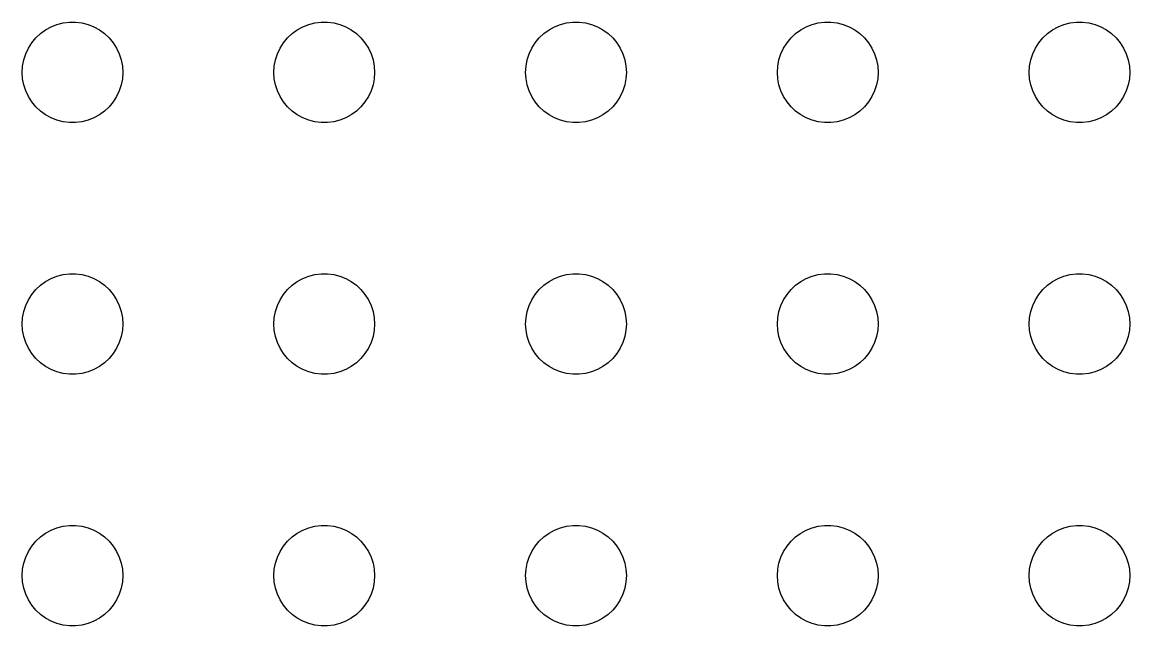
# Model space of a CAD drawing. Header units: metres. Extents: x -134 to 134, y 518 to 1078.
# Drawn here: x -69 to -36, y 660 to 678 of the extents above; entities that cross this region are included whole.
import ezdxf

# ---------------------------------------------------------------- set-up
doc = ezdxf.new("R2010")
doc.units = ezdxf.units.M

msp = doc.modelspace()

# ---------------------------------------------------------------- linework, layer by layer
for p, q in [((-68.3037, 677.766), (-68.1387, 677.857)), ((-68.1387, 677.857), (-67.9635, 677.927)), ((-67.9635, 677.927), (-67.7811, 677.973)), ((-67.7811, 677.973), (-67.5942, 677.997)), ((-67.5942, 677.997), (-67.4058, 677.997)), ((-67.4058, 677.997), (-67.2189, 677.973)), ((-67.2189, 677.973), (-67.0365, 677.927)), ((-67.0365, 677.927), (-66.8613, 677.857)), ((-66.8613, 677.857), (-66.6963, 677.766)), ((-60.8037, 677.766), (-60.6387, 677.857)), ((-60.6387, 677.857), (-60.4635, 677.927)), ((-60.4635, 677.927), (-60.2811, 677.973)), ((-60.2811, 677.973), (-60.0942, 677.997)), ((-60.0942, 677.997), (-59.9058, 677.997)), ((-59.9058, 677.997), (-59.7189, 677.973)), ((-59.7189, 677.973), (-59.5365, 677.927)), ((-59.5365, 677.927), (-59.3613, 677.857)), ((-59.3613, 677.857), (-59.1963, 677.766)), ((-53.3037, 677.766), (-53.1387, 677.857)), ((-53.1387, 677.857), (-52.9635, 677.927)), ((-52.9635, 677.927), (-52.7811, 677.973)), ((-52.7811, 677.973), (-52.5942, 677.997)), ((-52.5942, 677.997), (-52.4058, 677.997)), ((-52.4058, 677.997), (-52.2189, 677.973)), ((-52.2189, 677.973), (-52.0365, 677.927)), ((-52.0365, 677.927), (-51.8613, 677.857)), ((-51.8613, 677.857), (-51.6963, 677.766)), ((-45.8037, 677.766), (-45.6387, 677.857)), ((-45.6387, 677.857), (-45.4635, 677.927)), ((-45.4635, 677.927), (-45.2811, 677.973)), ((-45.2811, 677.973), (-45.0942, 677.997)), ((-45.0942, 677.997), (-44.9058, 677.997)), ((-44.9058, 677.997), (-44.7189, 677.973)), ((-44.7189, 677.973), (-44.5365, 677.927)), ((-44.5365, 677.927), (-44.3613, 677.857)), ((-44.3613, 677.857), (-44.1963, 677.766)), ((-38.3037, 677.766), (-38.1387, 677.857)), ((-38.1387, 677.857), (-37.9635, 677.927)), ((-37.9635, 677.927), (-37.7811, 677.973)), ((-37.7811, 677.973), (-37.5942, 677.997)), ((-37.5942, 677.997), (-37.4058, 677.997)), ((-37.4058, 677.997), (-37.2189, 677.973)), ((-37.2189, 677.973), (-37.0365, 677.927)), ((-37.0365, 677.927), (-36.8613, 677.857)), ((-36.8613, 677.857), (-36.6963, 677.766)), ((-68.7135, 677.382), (-68.5934, 677.527)), ((-68.5934, 677.527), (-68.4561, 677.656)), ((-68.4561, 677.656), (-68.3037, 677.766)), ((-66.6963, 677.766), (-66.5439, 677.656)), ((-66.5439, 677.656), (-66.4065, 677.527)), ((-66.4065, 677.527), (-66.2865, 677.382)), ((-61.2135, 677.382), (-61.0934, 677.527)), ((-61.0934, 677.527), (-60.9561, 677.656)), ((-60.9561, 677.656), (-60.8037, 677.766)), ((-59.1963, 677.766), (-59.0439, 677.656)), ((-59.0439, 677.656), (-58.9065, 677.527)), ((-58.9065, 677.527), (-58.7865, 677.382)), ((-53.7135, 677.382), (-53.5934, 677.527)), ((-53.5934, 677.527), (-53.4561, 677.656)), ((-53.4561, 677.656), (-53.3037, 677.766)), ((-51.6963, 677.766), (-51.5439, 677.656)), ((-51.5439, 677.656), (-51.4065, 677.527)), ((-51.4065, 677.527), (-51.2865, 677.382)), ((-46.2135, 677.382), (-46.0934, 677.527)), ((-46.0934, 677.527), (-45.9561, 677.656)), ((-45.9561, 677.656), (-45.8037, 677.766)), ((-44.1963, 677.766), (-44.0439, 677.656)), ((-44.0439, 677.656), (-43.9065, 677.527)), ((-43.9065, 677.527), (-43.7865, 677.382)), ((-38.7135, 677.382), (-38.5934, 677.527)), ((-38.5934, 677.527), (-38.4561, 677.656)), ((-38.4561, 677.656), (-38.3037, 677.766)), ((-36.6963, 677.766), (-36.5439, 677.656)), ((-36.5439, 677.656), (-36.4065, 677.527)), ((-36.4065, 677.527), (-36.2865, 677.382)), ((-68.8947, 677.052), (-68.8145, 677.223)), ((-68.8145, 677.223), (-68.7135, 677.382)), ((-66.2865, 677.382), (-66.1855, 677.223)), ((-66.1855, 677.223), (-66.1053, 677.052)), ((-61.3947, 677.052), (-61.3145, 677.223)), ((-61.3145, 677.223), (-61.2135, 677.382)), ((-58.7865, 677.382), (-58.6855, 677.223)), ((-58.6855, 677.223), (-58.6053, 677.052)), ((-53.8947, 677.052), (-53.8145, 677.223)), ((-53.8145, 677.223), (-53.7135, 677.382)), ((-51.2865, 677.382), (-51.1855, 677.223)), ((-51.1855, 677.223), (-51.1053, 677.052)), ((-46.3947, 677.052), (-46.3145, 677.223)), ((-46.3145, 677.223), (-46.2135, 677.382)), ((-43.7865, 677.382), (-43.6855, 677.223)), ((-43.6855, 677.223), (-43.6053, 677.052)), ((-38.8947, 677.052), (-38.8145, 677.223)), ((-38.8145, 677.223), (-38.7135, 677.382)), ((-36.2865, 677.382), (-36.1855, 677.223)), ((-36.1855, 677.223), (-36.1053, 677.052)), ((-68.9882, 676.688), (-68.9529, 676.873)), ((-68.9529, 676.873), (-68.8947, 677.052)), ((-66.1053, 677.052), (-66.0471, 676.873)), ((-66.0471, 676.873), (-66.0118, 676.688)), ((-61.4882, 676.688), (-61.4529, 676.873)), ((-61.4529, 676.873), (-61.3947, 677.052)), ((-58.6053, 677.052), (-58.5471, 676.873)), ((-58.5471, 676.873), (-58.5118, 676.688)), ((-53.9882, 676.688), (-53.9529, 676.873)), ((-53.9529, 676.873), (-53.8947, 677.052)), ((-51.1053, 677.052), (-51.0471, 676.873)), ((-51.0471, 676.873), (-51.0118, 676.688)), ((-46.4882, 676.688), (-46.4529, 676.873)), ((-46.4529, 676.873), (-46.3947, 677.052)), ((-43.6053, 677.052), (-43.5471, 676.873)), ((-43.5471, 676.873), (-43.5118, 676.688)), ((-38.9882, 676.688), (-38.9529, 676.873)), ((-38.9529, 676.873), (-38.8947, 677.052)), ((-36.1053, 677.052), (-36.0471, 676.873)), ((-36.0471, 676.873), (-36.0118, 676.688)), ((-69, 676.5), (-68.9882, 676.688)), ((-68.9882, 676.312), (-69, 676.5)), ((-66.0118, 676.688), (-66, 676.5)), ((-66, 676.5), (-66.0118, 676.312)), ((-61.5, 676.5), (-61.4882, 676.688)), ((-61.4882, 676.312), (-61.5, 676.5)), ((-58.5118, 676.688), (-58.5, 676.5)), ((-58.5, 676.5), (-58.5118, 676.312)), ((-54, 676.5), (-53.9882, 676.688)), ((-53.9882, 676.312), (-54, 676.5)), ((-51.0118, 676.688), (-51, 676.5)), ((-51, 676.5), (-51.0118, 676.312)), ((-46.5, 676.5), (-46.4882, 676.688)), ((-46.4882, 676.312), (-46.5, 676.5)), ((-43.5118, 676.688), (-43.5, 676.5)), ((-43.5, 676.5), (-43.5118, 676.312)), ((-39, 676.5), (-38.9882, 676.688)), ((-38.9882, 676.312), (-39, 676.5)), ((-36.0118, 676.688), (-36, 676.5)), ((-36, 676.5), (-36.0118, 676.312)), ((-68.9529, 676.127), (-68.9882, 676.312)), ((-66.0118, 676.312), (-66.0471, 676.127)), ((-61.4529, 676.127), (-61.4882, 676.312)), ((-58.5118, 676.312), (-58.5471, 676.127)), ((-53.9529, 676.127), (-53.9882, 676.312)), ((-51.0118, 676.312), (-51.0471, 676.127)), ((-46.4529, 676.127), (-46.4882, 676.312)), ((-43.5118, 676.312), (-43.5471, 676.127)), ((-38.9529, 676.127), (-38.9882, 676.312)), ((-36.0118, 676.312), (-36.0471, 676.127)), ((-68.8947, 675.948), (-68.9529, 676.127)), ((-68.8145, 675.777), (-68.8947, 675.948)), ((-66.1053, 675.948), (-66.1855, 675.777)), ((-66.0471, 676.127), (-66.1053, 675.948)), ((-61.3947, 675.948), (-61.4529, 676.127)), ((-61.3145, 675.777), (-61.3947, 675.948)), ((-58.6053, 675.948), (-58.6855, 675.777)), ((-58.5471, 676.127), (-58.6053, 675.948)), ((-53.8947, 675.948), (-53.9529, 676.127)), ((-53.8145, 675.777), (-53.8947, 675.948)), ((-51.1053, 675.948), (-51.1855, 675.777)), ((-51.0471, 676.127), (-51.1053, 675.948)), ((-46.3947, 675.948), (-46.4529, 676.127)), ((-46.3145, 675.777), (-46.3947, 675.948)), ((-43.6053, 675.948), (-43.6855, 675.777)), ((-43.5471, 676.127), (-43.6053, 675.948)), ((-38.8947, 675.948), (-38.9529, 676.127)), ((-38.8145, 675.777), (-38.8947, 675.948)), ((-36.1053, 675.948), (-36.1855, 675.777)), ((-36.0471, 676.127), (-36.1053, 675.948)), ((-68.7135, 675.618), (-68.8145, 675.777)), ((-68.5934, 675.473), (-68.7135, 675.618)), ((-66.2865, 675.618), (-66.4065, 675.473)), ((-66.1855, 675.777), (-66.2865, 675.618)), ((-61.2135, 675.618), (-61.3145, 675.777)), ((-61.0934, 675.473), (-61.2135, 675.618)), ((-58.7865, 675.618), (-58.9065, 675.473)), ((-58.6855, 675.777), (-58.7865, 675.618)), ((-53.7135, 675.618), (-53.8145, 675.777)), ((-53.5934, 675.473), (-53.7135, 675.618)), ((-51.2865, 675.618), (-51.4065, 675.473)), ((-51.1855, 675.777), (-51.2865, 675.618)), ((-46.2135, 675.618), (-46.3145, 675.777)), ((-46.0934, 675.473), (-46.2135, 675.618)), ((-43.7865, 675.618), (-43.9065, 675.473)), ((-43.6855, 675.777), (-43.7865, 675.618)), ((-38.7135, 675.618), (-38.8145, 675.777)), ((-38.5934, 675.473), (-38.7135, 675.618)), ((-36.2865, 675.618), (-36.4065, 675.473)), ((-36.1855, 675.777), (-36.2865, 675.618)), ((-68.4561, 675.344), (-68.5934, 675.473)), ((-68.3037, 675.234), (-68.4561, 675.344)), ((-68.1387, 675.143), (-68.3037, 675.234)), ((-66.6963, 675.234), (-66.8613, 675.143)), ((-66.5439, 675.344), (-66.6963, 675.234)), ((-66.4065, 675.473), (-66.5439, 675.344)), ((-60.9561, 675.344), (-61.0934, 675.473)), ((-60.8037, 675.234), (-60.9561, 675.344)), ((-60.6387, 675.143), (-60.8037, 675.234)), ((-59.1963, 675.234), (-59.3613, 675.143)), ((-59.0439, 675.344), (-59.1963, 675.234)), ((-58.9065, 675.473), (-59.0439, 675.344)), ((-53.4561, 675.344), (-53.5934, 675.473)), ((-53.3037, 675.234), (-53.4561, 675.344)), ((-53.1387, 675.143), (-53.3037, 675.234)), ((-51.6963, 675.234), (-51.8613, 675.143)), ((-51.5439, 675.344), (-51.6963, 675.234)), ((-51.4065, 675.473), (-51.5439, 675.344)), ((-45.9561, 675.344), (-46.0934, 675.473)), ((-45.8037, 675.234), (-45.9561, 675.344)), ((-45.6387, 675.143), (-45.8037, 675.234)), ((-44.1963, 675.234), (-44.3613, 675.143)), ((-44.0439, 675.344), (-44.1963, 675.234)), ((-43.9065, 675.473), (-44.0439, 675.344)), ((-38.4561, 675.344), (-38.5934, 675.473)), ((-38.3037, 675.234), (-38.4561, 675.344)), ((-38.1387, 675.143), (-38.3037, 675.234)), ((-36.6963, 675.234), (-36.8613, 675.143)), ((-36.5439, 675.344), (-36.6963, 675.234)), ((-36.4065, 675.473), (-36.5439, 675.344)), ((-67.9635, 675.073), (-68.1387, 675.143)), ((-67.7811, 675.027), (-67.9635, 675.073)), ((-67.5942, 675.003), (-67.7811, 675.027)), ((-67.4058, 675.003), (-67.5942, 675.003)), ((-67.2189, 675.027), (-67.4058, 675.003)), ((-67.0365, 675.073), (-67.2189, 675.027)), ((-66.8613, 675.143), (-67.0365, 675.073)), ((-60.4635, 675.073), (-60.6387, 675.143)), ((-60.2811, 675.027), (-60.4635, 675.073)), ((-60.0942, 675.003), (-60.2811, 675.027)), ((-59.9058, 675.003), (-60.0942, 675.003)), ((-59.7189, 675.027), (-59.9058, 675.003)), ((-59.5365, 675.073), (-59.7189, 675.027)), ((-59.3613, 675.143), (-59.5365, 675.073)), ((-52.9635, 675.073), (-53.1387, 675.143)), ((-52.7811, 675.027), (-52.9635, 675.073)), ((-52.5942, 675.003), (-52.7811, 675.027)), ((-52.4058, 675.003), (-52.5942, 675.003)), ((-52.2189, 675.027), (-52.4058, 675.003)), ((-52.0365, 675.073), (-52.2189, 675.027)), ((-51.8613, 675.143), (-52.0365, 675.073)), ((-45.4635, 675.073), (-45.6387, 675.143)), ((-45.2811, 675.027), (-45.4635, 675.073)), ((-45.0942, 675.003), (-45.2811, 675.027)), ((-44.9058, 675.003), (-45.0942, 675.003)), ((-44.7189, 675.027), (-44.9058, 675.003)), ((-44.5365, 675.073), (-44.7189, 675.027)), ((-44.3613, 675.143), (-44.5365, 675.073)), ((-37.9635, 675.073), (-38.1387, 675.143)), ((-37.7811, 675.027), (-37.9635, 675.073)), ((-37.5942, 675.003), (-37.7811, 675.027)), ((-37.4058, 675.003), (-37.5942, 675.003)), ((-37.2189, 675.027), (-37.4058, 675.003)), ((-37.0365, 675.073), (-37.2189, 675.027)), ((-36.8613, 675.143), (-37.0365, 675.073)), ((-68.4561, 670.156), (-68.3037, 670.266)), ((-68.3037, 670.266), (-68.1387, 670.357)), ((-68.1387, 670.357), (-67.9635, 670.427)), ((-67.9635, 670.427), (-67.7811, 670.473)), ((-67.7811, 670.473), (-67.5942, 670.497)), ((-67.5942, 670.497), (-67.4058, 670.497)), ((-67.4058, 670.497), (-67.2189, 670.473)), ((-67.2189, 670.473), (-67.0365, 670.427)), ((-67.0365, 670.427), (-66.8613, 670.357)), ((-66.8613, 670.357), (-66.6963, 670.266)), ((-66.6963, 670.266), (-66.5439, 670.156)), ((-60.9561, 670.156), (-60.8037, 670.266)), ((-60.8037, 670.266), (-60.6387, 670.357)), ((-60.6387, 670.357), (-60.4635, 670.427)), ((-60.4635, 670.427), (-60.2811, 670.473)), ((-60.2811, 670.473), (-60.0942, 670.497)), ((-60.0942, 670.497), (-59.9058, 670.497)), ((-59.9058, 670.497), (-59.7189, 670.473)), ((-59.7189, 670.473), (-59.5365, 670.427)), ((-59.5365, 670.427), (-59.3613, 670.357)), ((-59.3613, 670.357), (-59.1963, 670.266)), ((-59.1963, 670.266), (-59.0439, 670.156)), ((-53.4561, 670.156), (-53.3037, 670.266)), ((-53.3037, 670.266), (-53.1387, 670.357)), ((-53.1387, 670.357), (-52.9635, 670.427)), ((-52.9635, 670.427), (-52.7811, 670.473)), ((-52.7811, 670.473), (-52.5942, 670.497)), ((-52.5942, 670.497), (-52.4058, 670.497)), ((-52.4058, 670.497), (-52.2189, 670.473)), ((-52.2189, 670.473), (-52.0365, 670.427)), ((-52.0365, 670.427), (-51.8613, 670.357)), ((-51.8613, 670.357), (-51.6963, 670.266)), ((-51.6963, 670.266), (-51.5439, 670.156)), ((-45.9561, 670.156), (-45.8037, 670.266)), ((-45.8037, 670.266), (-45.6387, 670.357)), ((-45.6387, 670.357), (-45.4635, 670.427)), ((-45.4635, 670.427), (-45.2811, 670.473)), ((-45.2811, 670.473), (-45.0942, 670.497)), ((-45.0942, 670.497), (-44.9058, 670.497)), ((-44.9058, 670.497), (-44.7189, 670.473)), ((-44.7189, 670.473), (-44.5365, 670.427)), ((-44.5365, 670.427), (-44.3613, 670.357)), ((-44.3613, 670.357), (-44.1963, 670.266)), ((-44.1963, 670.266), (-44.0439, 670.156)), ((-38.4561, 670.156), (-38.3037, 670.266)), ((-38.3037, 670.266), (-38.1387, 670.357)), ((-38.1387, 670.357), (-37.9635, 670.427)), ((-37.9635, 670.427), (-37.7811, 670.473)), ((-37.7811, 670.473), (-37.5942, 670.497)), ((-37.5942, 670.497), (-37.4058, 670.497)), ((-37.4058, 670.497), (-37.2189, 670.473)), ((-37.2189, 670.473), (-37.0365, 670.427)), ((-37.0365, 670.427), (-36.8613, 670.357)), ((-36.8613, 670.357), (-36.6963, 670.266)), ((-36.6963, 670.266), (-36.5439, 670.156)), ((-68.7135, 669.882), (-68.5934, 670.027)), ((-68.5934, 670.027), (-68.4561, 670.156)), ((-66.5439, 670.156), (-66.4065, 670.027)), ((-66.4065, 670.027), (-66.2865, 669.882)), ((-61.2135, 669.882), (-61.0934, 670.027)), ((-61.0934, 670.027), (-60.9561, 670.156)), ((-59.0439, 670.156), (-58.9065, 670.027)), ((-58.9065, 670.027), (-58.7865, 669.882)), ((-53.7135, 669.882), (-53.5934, 670.027)), ((-53.5934, 670.027), (-53.4561, 670.156)), ((-51.5439, 670.156), (-51.4065, 670.027)), ((-51.4065, 670.027), (-51.2865, 669.882)), ((-46.2135, 669.882), (-46.0934, 670.027)), ((-46.0934, 670.027), (-45.9561, 670.156)), ((-44.0439, 670.156), (-43.9065, 670.027)), ((-43.9065, 670.027), (-43.7865, 669.882)), ((-38.7135, 669.882), (-38.5934, 670.027)), ((-38.5934, 670.027), (-38.4561, 670.156)), ((-36.5439, 670.156), (-36.4065, 670.027)), ((-36.4065, 670.027), (-36.2865, 669.882)), ((-68.8947, 669.552), (-68.8145, 669.723)), ((-68.8145, 669.723), (-68.7135, 669.882)), ((-66.2865, 669.882), (-66.1855, 669.723)), ((-66.1855, 669.723), (-66.1053, 669.552)), ((-61.3947, 669.552), (-61.3145, 669.723)), ((-61.3145, 669.723), (-61.2135, 669.882)), ((-58.7865, 669.882), (-58.6855, 669.723)), ((-58.6855, 669.723), (-58.6053, 669.552)), ((-53.8947, 669.552), (-53.8145, 669.723)), ((-53.8145, 669.723), (-53.7135, 669.882)), ((-51.2865, 669.882), (-51.1855, 669.723)), ((-51.1855, 669.723), (-51.1053, 669.552)), ((-46.3947, 669.552), (-46.3145, 669.723)), ((-46.3145, 669.723), (-46.2135, 669.882)), ((-43.7865, 669.882), (-43.6855, 669.723)), ((-43.6855, 669.723), (-43.6053, 669.552)), ((-38.8947, 669.552), (-38.8145, 669.723)), ((-38.8145, 669.723), (-38.7135, 669.882)), ((-36.2865, 669.882), (-36.1855, 669.723)), ((-36.1855, 669.723), (-36.1053, 669.552)), ((-68.9882, 669.188), (-68.9529, 669.373)), ((-68.9529, 669.373), (-68.8947, 669.552)), ((-66.1053, 669.552), (-66.0471, 669.373)), ((-66.0471, 669.373), (-66.0118, 669.188)), ((-61.4882, 669.188), (-61.4529, 669.373)), ((-61.4529, 669.373), (-61.3947, 669.552)), ((-58.6053, 669.552), (-58.5471, 669.373)), ((-58.5471, 669.373), (-58.5118, 669.188)), ((-53.9882, 669.188), (-53.9529, 669.373)), ((-53.9529, 669.373), (-53.8947, 669.552)), ((-51.1053, 669.552), (-51.0471, 669.373)), ((-51.0471, 669.373), (-51.0118, 669.188)), ((-46.4882, 669.188), (-46.4529, 669.373)), ((-46.4529, 669.373), (-46.3947, 669.552)), ((-43.6053, 669.552), (-43.5471, 669.373)), ((-43.5471, 669.373), (-43.5118, 669.188)), ((-38.9882, 669.188), (-38.9529, 669.373)), ((-38.9529, 669.373), (-38.8947, 669.552)), ((-36.1053, 669.552), (-36.0471, 669.373)), ((-36.0471, 669.373), (-36.0118, 669.188)), ((-69, 669), (-68.9882, 669.188)), ((-68.9882, 668.812), (-69, 669)), ((-66.0118, 669.188), (-66, 669)), ((-66, 669), (-66.0118, 668.812)), ((-61.5, 669), (-61.4882, 669.188)), ((-61.4882, 668.812), (-61.5, 669)), ((-58.5118, 669.188), (-58.5, 669)), ((-58.5, 669), (-58.5118, 668.812)), ((-54, 669), (-53.9882, 669.188)), ((-53.9882, 668.812), (-54, 669)), ((-51.0118, 669.188), (-51, 669)), ((-51, 669), (-51.0118, 668.812)), ((-46.5, 669), (-46.4882, 669.188)), ((-46.4882, 668.812), (-46.5, 669)), ((-43.5118, 669.188), (-43.5, 669)), ((-43.5, 669), (-43.5118, 668.812)), ((-39, 669), (-38.9882, 669.188)), ((-38.9882, 668.812), (-39, 669)), ((-36.0118, 669.188), (-36, 669)), ((-36, 669), (-36.0118, 668.812)), ((-68.9529, 668.627), (-68.9882, 668.812)), ((-68.8947, 668.448), (-68.9529, 668.627)), ((-66.0471, 668.627), (-66.1053, 668.448)), ((-66.0118, 668.812), (-66.0471, 668.627)), ((-61.4529, 668.627), (-61.4882, 668.812)), ((-61.3947, 668.448), (-61.4529, 668.627)), ((-58.5471, 668.627), (-58.6053, 668.448)), ((-58.5118, 668.812), (-58.5471, 668.627)), ((-53.9529, 668.627), (-53.9882, 668.812)), ((-53.8947, 668.448), (-53.9529, 668.627)), ((-51.0471, 668.627), (-51.1053, 668.448)), ((-51.0118, 668.812), (-51.0471, 668.627)), ((-46.4529, 668.627), (-46.4882, 668.812)), ((-46.3947, 668.448), (-46.4529, 668.627)), ((-43.5471, 668.627), (-43.6053, 668.448)), ((-43.5118, 668.812), (-43.5471, 668.627)), ((-38.9529, 668.627), (-38.9882, 668.812)), ((-38.8947, 668.448), (-38.9529, 668.627)), ((-36.0471, 668.627), (-36.1053, 668.448)), ((-36.0118, 668.812), (-36.0471, 668.627)), ((-68.8145, 668.277), (-68.8947, 668.448)), ((-68.7135, 668.118), (-68.8145, 668.277)), ((-66.1855, 668.277), (-66.2865, 668.118)), ((-66.1053, 668.448), (-66.1855, 668.277)), ((-61.3145, 668.277), (-61.3947, 668.448)), ((-61.2135, 668.118), (-61.3145, 668.277)), ((-58.6855, 668.277), (-58.7865, 668.118)), ((-58.6053, 668.448), (-58.6855, 668.277)), ((-53.8145, 668.277), (-53.8947, 668.448)), ((-53.7135, 668.118), (-53.8145, 668.277)), ((-51.1855, 668.277), (-51.2865, 668.118)), ((-51.1053, 668.448), (-51.1855, 668.277)), ((-46.3145, 668.277), (-46.3947, 668.448)), ((-46.2135, 668.118), (-46.3145, 668.277)), ((-43.6855, 668.277), (-43.7865, 668.118)), ((-43.6053, 668.448), (-43.6855, 668.277)), ((-38.8145, 668.277), (-38.8947, 668.448)), ((-38.7135, 668.118), (-38.8145, 668.277)), ((-36.1855, 668.277), (-36.2865, 668.118)), ((-36.1053, 668.448), (-36.1855, 668.277)), ((-68.5934, 667.973), (-68.7135, 668.118)), ((-68.4561, 667.844), (-68.5934, 667.973)), ((-66.4065, 667.973), (-66.5439, 667.844)), ((-66.2865, 668.118), (-66.4065, 667.973)), ((-61.0934, 667.973), (-61.2135, 668.118)), ((-60.9561, 667.844), (-61.0934, 667.973)), ((-58.9065, 667.973), (-59.0439, 667.844)), ((-58.7865, 668.118), (-58.9065, 667.973)), ((-53.5934, 667.973), (-53.7135, 668.118)), ((-53.4561, 667.844), (-53.5934, 667.973)), ((-51.4065, 667.973), (-51.5439, 667.844)), ((-51.2865, 668.118), (-51.4065, 667.973)), ((-46.0934, 667.973), (-46.2135, 668.118)), ((-45.9561, 667.844), (-46.0934, 667.973)), ((-43.9065, 667.973), (-44.0439, 667.844)), ((-43.7865, 668.118), (-43.9065, 667.973)), ((-38.5934, 667.973), (-38.7135, 668.118)), ((-38.4561, 667.844), (-38.5934, 667.973)), ((-36.4065, 667.973), (-36.5439, 667.844)), ((-36.2865, 668.118), (-36.4065, 667.973)), ((-68.3037, 667.734), (-68.4561, 667.844)), ((-68.1387, 667.643), (-68.3037, 667.734)), ((-67.9635, 667.573), (-68.1387, 667.643)), ((-66.8613, 667.643), (-67.0365, 667.573)), ((-66.6963, 667.734), (-66.8613, 667.643)), ((-66.5439, 667.844), (-66.6963, 667.734)), ((-60.8037, 667.734), (-60.9561, 667.844)), ((-60.6387, 667.643), (-60.8037, 667.734)), ((-60.4635, 667.573), (-60.6387, 667.643)), ((-59.3613, 667.643), (-59.5365, 667.573)), ((-59.1963, 667.734), (-59.3613, 667.643)), ((-59.0439, 667.844), (-59.1963, 667.734)), ((-53.3037, 667.734), (-53.4561, 667.844)), ((-53.1387, 667.643), (-53.3037, 667.734)), ((-52.9635, 667.573), (-53.1387, 667.643)), ((-51.8613, 667.643), (-52.0365, 667.573)), ((-51.6963, 667.734), (-51.8613, 667.643)), ((-51.5439, 667.844), (-51.6963, 667.734)), ((-45.8037, 667.734), (-45.9561, 667.844)), ((-45.6387, 667.643), (-45.8037, 667.734)), ((-45.4635, 667.573), (-45.6387, 667.643)), ((-44.3613, 667.643), (-44.5365, 667.573)), ((-44.1963, 667.734), (-44.3613, 667.643)), ((-44.0439, 667.844), (-44.1963, 667.734)), ((-38.3037, 667.734), (-38.4561, 667.844)), ((-38.1387, 667.643), (-38.3037, 667.734)), ((-37.9635, 667.573), (-38.1387, 667.643)), ((-36.8613, 667.643), (-37.0365, 667.573)), ((-36.6963, 667.734), (-36.8613, 667.643)), ((-36.5439, 667.844), (-36.6963, 667.734)), ((-67.7811, 667.527), (-67.9635, 667.573)), ((-67.5942, 667.503), (-67.7811, 667.527)), ((-67.4058, 667.503), (-67.5942, 667.503)), ((-67.2189, 667.527), (-67.4058, 667.503)), ((-67.0365, 667.573), (-67.2189, 667.527)), ((-60.2811, 667.527), (-60.4635, 667.573)), ((-60.0942, 667.503), (-60.2811, 667.527)), ((-59.9058, 667.503), (-60.0942, 667.503)), ((-59.7189, 667.527), (-59.9058, 667.503)), ((-59.5365, 667.573), (-59.7189, 667.527)), ((-52.7811, 667.527), (-52.9635, 667.573)), ((-52.5942, 667.503), (-52.7811, 667.527)), ((-52.4058, 667.503), (-52.5942, 667.503)), ((-52.2189, 667.527), (-52.4058, 667.503)), ((-52.0365, 667.573), (-52.2189, 667.527)), ((-45.2811, 667.527), (-45.4635, 667.573)), ((-45.0942, 667.503), (-45.2811, 667.527)), ((-44.9058, 667.503), (-45.0942, 667.503)), ((-44.7189, 667.527), (-44.9058, 667.503)), ((-44.5365, 667.573), (-44.7189, 667.527)), ((-37.7811, 667.527), (-37.9635, 667.573)), ((-37.5942, 667.503), (-37.7811, 667.527)), ((-37.4058, 667.503), (-37.5942, 667.503)), ((-37.2189, 667.527), (-37.4058, 667.503)), ((-37.0365, 667.573), (-37.2189, 667.527)), ((-67.9635, 662.927), (-67.7811, 662.973)), ((-67.7811, 662.973), (-67.5942, 662.997)), ((-67.5942, 662.997), (-67.4058, 662.997)), ((-67.4058, 662.997), (-67.2189, 662.973)), ((-67.2189, 662.973), (-67.0365, 662.927)), ((-60.4635, 662.927), (-60.2811, 662.973)), ((-60.2811, 662.973), (-60.0942, 662.997)), ((-60.0942, 662.997), (-59.9058, 662.997)), ((-59.9058, 662.997), (-59.7189, 662.973)), ((-59.7189, 662.973), (-59.5365, 662.927)), ((-52.9635, 662.927), (-52.7811, 662.973)), ((-52.7811, 662.973), (-52.5942, 662.997)), ((-52.5942, 662.997), (-52.4058, 662.997)), ((-52.4058, 662.997), (-52.2189, 662.973)), ((-52.2189, 662.973), (-52.0365, 662.927)), ((-45.4635, 662.927), (-45.2811, 662.973)), ((-45.2811, 662.973), (-45.0942, 662.997)), ((-45.0942, 662.997), (-44.9058, 662.997)), ((-44.9058, 662.997), (-44.7189, 662.973)), ((-44.7189, 662.973), (-44.5365, 662.927)), ((-37.9635, 662.927), (-37.7811, 662.973)), ((-37.7811, 662.973), (-37.5942, 662.997)), ((-37.5942, 662.997), (-37.4058, 662.997)), ((-37.4058, 662.997), (-37.2189, 662.973)), ((-37.2189, 662.973), (-37.0365, 662.927)), ((-68.5934, 662.527), (-68.4561, 662.656)), ((-68.4561, 662.656), (-68.3037, 662.766)), ((-68.3037, 662.766), (-68.1387, 662.857)), ((-68.1387, 662.857), (-67.9635, 662.927)), ((-67.0365, 662.927), (-66.8613, 662.857)), ((-66.8613, 662.857), (-66.6963, 662.766)), ((-66.6963, 662.766), (-66.5439, 662.656)), ((-66.5439, 662.656), (-66.4065, 662.527)), ((-61.0934, 662.527), (-60.9561, 662.656)), ((-60.9561, 662.656), (-60.8037, 662.766)), ((-60.8037, 662.766), (-60.6387, 662.857)), ((-60.6387, 662.857), (-60.4635, 662.927)), ((-59.5365, 662.927), (-59.3613, 662.857)), ((-59.3613, 662.857), (-59.1963, 662.766)), ((-59.1963, 662.766), (-59.0439, 662.656)), ((-59.0439, 662.656), (-58.9065, 662.527)), ((-53.5934, 662.527), (-53.4561, 662.656)), ((-53.4561, 662.656), (-53.3037, 662.766)), ((-53.3037, 662.766), (-53.1387, 662.857)), ((-53.1387, 662.857), (-52.9635, 662.927)), ((-52.0365, 662.927), (-51.8613, 662.857)), ((-51.8613, 662.857), (-51.6963, 662.766)), ((-51.6963, 662.766), (-51.5439, 662.656)), ((-51.5439, 662.656), (-51.4065, 662.527)), ((-46.0934, 662.527), (-45.9561, 662.656)), ((-45.9561, 662.656), (-45.8037, 662.766)), ((-45.8037, 662.766), (-45.6387, 662.857)), ((-45.6387, 662.857), (-45.4635, 662.927)), ((-44.5365, 662.927), (-44.3613, 662.857)), ((-44.3613, 662.857), (-44.1963, 662.766)), ((-44.1963, 662.766), (-44.0439, 662.656)), ((-44.0439, 662.656), (-43.9065, 662.527)), ((-38.5934, 662.527), (-38.4561, 662.656)), ((-38.4561, 662.656), (-38.3037, 662.766)), ((-38.3037, 662.766), (-38.1387, 662.857)), ((-38.1387, 662.857), (-37.9635, 662.927)), ((-37.0365, 662.927), (-36.8613, 662.857)), ((-36.8613, 662.857), (-36.6963, 662.766)), ((-36.6963, 662.766), (-36.5439, 662.656)), ((-36.5439, 662.656), (-36.4065, 662.527)), ((-68.8145, 662.223), (-68.7135, 662.382)), ((-68.7135, 662.382), (-68.5934, 662.527)), ((-66.4065, 662.527), (-66.2865, 662.382)), ((-66.2865, 662.382), (-66.1855, 662.223)), ((-61.3145, 662.223), (-61.2135, 662.382)), ((-61.2135, 662.382), (-61.0934, 662.527)), ((-58.9065, 662.527), (-58.7865, 662.382)), ((-58.7865, 662.382), (-58.6855, 662.223)), ((-53.8145, 662.223), (-53.7135, 662.382)), ((-53.7135, 662.382), (-53.5934, 662.527)), ((-51.4065, 662.527), (-51.2865, 662.382)), ((-51.2865, 662.382), (-51.1855, 662.223)), ((-46.3145, 662.223), (-46.2135, 662.382)), ((-46.2135, 662.382), (-46.0934, 662.527)), ((-43.9065, 662.527), (-43.7865, 662.382)), ((-43.7865, 662.382), (-43.6855, 662.223)), ((-38.8145, 662.223), (-38.7135, 662.382)), ((-38.7135, 662.382), (-38.5934, 662.527)), ((-36.4065, 662.527), (-36.2865, 662.382)), ((-36.2865, 662.382), (-36.1855, 662.223)), ((-68.9529, 661.873), (-68.8947, 662.052)), ((-68.8947, 662.052), (-68.8145, 662.223)), ((-66.1855, 662.223), (-66.1053, 662.052)), ((-66.1053, 662.052), (-66.0471, 661.873)), ((-61.4529, 661.873), (-61.3947, 662.052)), ((-61.3947, 662.052), (-61.3145, 662.223)), ((-58.6855, 662.223), (-58.6053, 662.052)), ((-58.6053, 662.052), (-58.5471, 661.873)), ((-53.9529, 661.873), (-53.8947, 662.052)), ((-53.8947, 662.052), (-53.8145, 662.223)), ((-51.1855, 662.223), (-51.1053, 662.052)), ((-51.1053, 662.052), (-51.0471, 661.873)), ((-46.4529, 661.873), (-46.3947, 662.052)), ((-46.3947, 662.052), (-46.3145, 662.223)), ((-43.6855, 662.223), (-43.6053, 662.052)), ((-43.6053, 662.052), (-43.5471, 661.873)), ((-38.9529, 661.873), (-38.8947, 662.052)), ((-38.8947, 662.052), (-38.8145, 662.223)), ((-36.1855, 662.223), (-36.1053, 662.052)), ((-36.1053, 662.052), (-36.0471, 661.873)), ((-69, 661.5), (-68.9882, 661.688)), ((-68.9882, 661.688), (-68.9529, 661.873)), ((-66.0471, 661.873), (-66.0118, 661.688)), ((-66.0118, 661.688), (-66, 661.5)), ((-61.5, 661.5), (-61.4882, 661.688)), ((-61.4882, 661.688), (-61.4529, 661.873)), ((-58.5471, 661.873), (-58.5118, 661.688)), ((-58.5118, 661.688), (-58.5, 661.5)), ((-54, 661.5), (-53.9882, 661.688)), ((-53.9882, 661.688), (-53.9529, 661.873)), ((-51.0471, 661.873), (-51.0118, 661.688)), ((-51.0118, 661.688), (-51, 661.5)), ((-46.5, 661.5), (-46.4882, 661.688)), ((-46.4882, 661.688), (-46.4529, 661.873)), ((-43.5471, 661.873), (-43.5118, 661.688)), ((-43.5118, 661.688), (-43.5, 661.5)), ((-39, 661.5), (-38.9882, 661.688)), ((-38.9882, 661.688), (-38.9529, 661.873)), ((-36.0471, 661.873), (-36.0118, 661.688)), ((-36.0118, 661.688), (-36, 661.5)), ((-68.9882, 661.312), (-69, 661.5)), ((-66, 661.5), (-66.0118, 661.312)), ((-61.4882, 661.312), (-61.5, 661.5)), ((-58.5, 661.5), (-58.5118, 661.312)), ((-53.9882, 661.312), (-54, 661.5)), ((-51, 661.5), (-51.0118, 661.312)), ((-46.4882, 661.312), (-46.5, 661.5)), ((-43.5, 661.5), (-43.5118, 661.312)), ((-38.9882, 661.312), (-39, 661.5)), ((-36, 661.5), (-36.0118, 661.312)), ((-68.9529, 661.127), (-68.9882, 661.312)), ((-68.8947, 660.948), (-68.9529, 661.127)), ((-66.0471, 661.127), (-66.1053, 660.948)), ((-66.0118, 661.312), (-66.0471, 661.127)), ((-61.4529, 661.127), (-61.4882, 661.312)), ((-61.3947, 660.948), (-61.4529, 661.127)), ((-58.5471, 661.127), (-58.6053, 660.948)), ((-58.5118, 661.312), (-58.5471, 661.127)), ((-53.9529, 661.127), (-53.9882, 661.312)), ((-53.8947, 660.948), (-53.9529, 661.127)), ((-51.0471, 661.127), (-51.1053, 660.948)), ((-51.0118, 661.312), (-51.0471, 661.127)), ((-46.4529, 661.127), (-46.4882, 661.312)), ((-46.3947, 660.948), (-46.4529, 661.127)), ((-43.5471, 661.127), (-43.6053, 660.948)), ((-43.5118, 661.312), (-43.5471, 661.127)), ((-38.9529, 661.127), (-38.9882, 661.312)), ((-38.8947, 660.948), (-38.9529, 661.127)), ((-36.0471, 661.127), (-36.1053, 660.948)), ((-36.0118, 661.312), (-36.0471, 661.127)), ((-68.8145, 660.777), (-68.8947, 660.948)), ((-68.7135, 660.618), (-68.8145, 660.777)), ((-66.1855, 660.777), (-66.2865, 660.618)), ((-66.1053, 660.948), (-66.1855, 660.777)), ((-61.3145, 660.777), (-61.3947, 660.948)), ((-61.2135, 660.618), (-61.3145, 660.777)), ((-58.6855, 660.777), (-58.7865, 660.618)), ((-58.6053, 660.948), (-58.6855, 660.777)), ((-53.8145, 660.777), (-53.8947, 660.948)), ((-53.7135, 660.618), (-53.8145, 660.777)), ((-51.1855, 660.777), (-51.2865, 660.618)), ((-51.1053, 660.948), (-51.1855, 660.777)), ((-46.3145, 660.777), (-46.3947, 660.948)), ((-46.2135, 660.618), (-46.3145, 660.777)), ((-43.6855, 660.777), (-43.7865, 660.618)), ((-43.6053, 660.948), (-43.6855, 660.777)), ((-38.8145, 660.777), (-38.8947, 660.948)), ((-38.7135, 660.618), (-38.8145, 660.777)), ((-36.1855, 660.777), (-36.2865, 660.618)), ((-36.1053, 660.948), (-36.1855, 660.777)), ((-68.5934, 660.473), (-68.7135, 660.618)), ((-68.4561, 660.344), (-68.5934, 660.473)), ((-68.3037, 660.234), (-68.4561, 660.344)), ((-66.5439, 660.344), (-66.6963, 660.234)), ((-66.4065, 660.473), (-66.5439, 660.344)), ((-66.2865, 660.618), (-66.4065, 660.473)), ((-61.0934, 660.473), (-61.2135, 660.618)), ((-60.9561, 660.344), (-61.0934, 660.473)), ((-60.8037, 660.234), (-60.9561, 660.344)), ((-59.0439, 660.344), (-59.1963, 660.234)), ((-58.9065, 660.473), (-59.0439, 660.344)), ((-58.7865, 660.618), (-58.9065, 660.473)), ((-53.5934, 660.473), (-53.7135, 660.618)), ((-53.4561, 660.344), (-53.5934, 660.473)), ((-53.3037, 660.234), (-53.4561, 660.344)), ((-51.5439, 660.344), (-51.6963, 660.234)), ((-51.4065, 660.473), (-51.5439, 660.344)), ((-51.2865, 660.618), (-51.4065, 660.473)), ((-46.0934, 660.473), (-46.2135, 660.618)), ((-45.9561, 660.344), (-46.0934, 660.473)), ((-45.8037, 660.234), (-45.9561, 660.344)), ((-44.0439, 660.344), (-44.1963, 660.234)), ((-43.9065, 660.473), (-44.0439, 660.344)), ((-43.7865, 660.618), (-43.9065, 660.473)), ((-38.5934, 660.473), (-38.7135, 660.618)), ((-38.4561, 660.344), (-38.5934, 660.473)), ((-38.3037, 660.234), (-38.4561, 660.344)), ((-36.5439, 660.344), (-36.6963, 660.234)), ((-36.4065, 660.473), (-36.5439, 660.344)), ((-36.2865, 660.618), (-36.4065, 660.473)), ((-68.1387, 660.143), (-68.3037, 660.234)), ((-67.9635, 660.073), (-68.1387, 660.143)), ((-67.7811, 660.027), (-67.9635, 660.073)), ((-67.5942, 660.003), (-67.7811, 660.027)), ((-67.4058, 660.003), (-67.5942, 660.003)), ((-67.2189, 660.027), (-67.4058, 660.003)), ((-67.0365, 660.073), (-67.2189, 660.027)), ((-66.8613, 660.143), (-67.0365, 660.073)), ((-66.6963, 660.234), (-66.8613, 660.143)), ((-60.6387, 660.143), (-60.8037, 660.234)), ((-60.4635, 660.073), (-60.6387, 660.143)), ((-60.2811, 660.027), (-60.4635, 660.073)), ((-60.0942, 660.003), (-60.2811, 660.027)), ((-59.9058, 660.003), (-60.0942, 660.003)), ((-59.7189, 660.027), (-59.9058, 660.003)), ((-59.5365, 660.073), (-59.7189, 660.027)), ((-59.3613, 660.143), (-59.5365, 660.073)), ((-59.1963, 660.234), (-59.3613, 660.143)), ((-53.1387, 660.143), (-53.3037, 660.234)), ((-52.9635, 660.073), (-53.1387, 660.143)), ((-52.7811, 660.027), (-52.9635, 660.073)), ((-52.5942, 660.003), (-52.7811, 660.027)), ((-52.4058, 660.003), (-52.5942, 660.003)), ((-52.2189, 660.027), (-52.4058, 660.003)), ((-52.0365, 660.073), (-52.2189, 660.027)), ((-51.8613, 660.143), (-52.0365, 660.073)), ((-51.6963, 660.234), (-51.8613, 660.143)), ((-45.6387, 660.143), (-45.8037, 660.234)), ((-45.4635, 660.073), (-45.6387, 660.143)), ((-45.2811, 660.027), (-45.4635, 660.073)), ((-45.0942, 660.003), (-45.2811, 660.027)), ((-44.9058, 660.003), (-45.0942, 660.003)), ((-44.7189, 660.027), (-44.9058, 660.003)), ((-44.5365, 660.073), (-44.7189, 660.027)), ((-44.3613, 660.143), (-44.5365, 660.073)), ((-44.1963, 660.234), (-44.3613, 660.143)), ((-38.1387, 660.143), (-38.3037, 660.234)), ((-37.9635, 660.073), (-38.1387, 660.143)), ((-37.7811, 660.027), (-37.9635, 660.073)), ((-37.5942, 660.003), (-37.7811, 660.027)), ((-37.4058, 660.003), (-37.5942, 660.003)), ((-37.2189, 660.027), (-37.4058, 660.003)), ((-37.0365, 660.073), (-37.2189, 660.027)), ((-36.8613, 660.143), (-37.0365, 660.073)), ((-36.6963, 660.234), (-36.8613, 660.143))]:
    msp.add_line(p, q)

doc.saveas('drawing.dxf')
